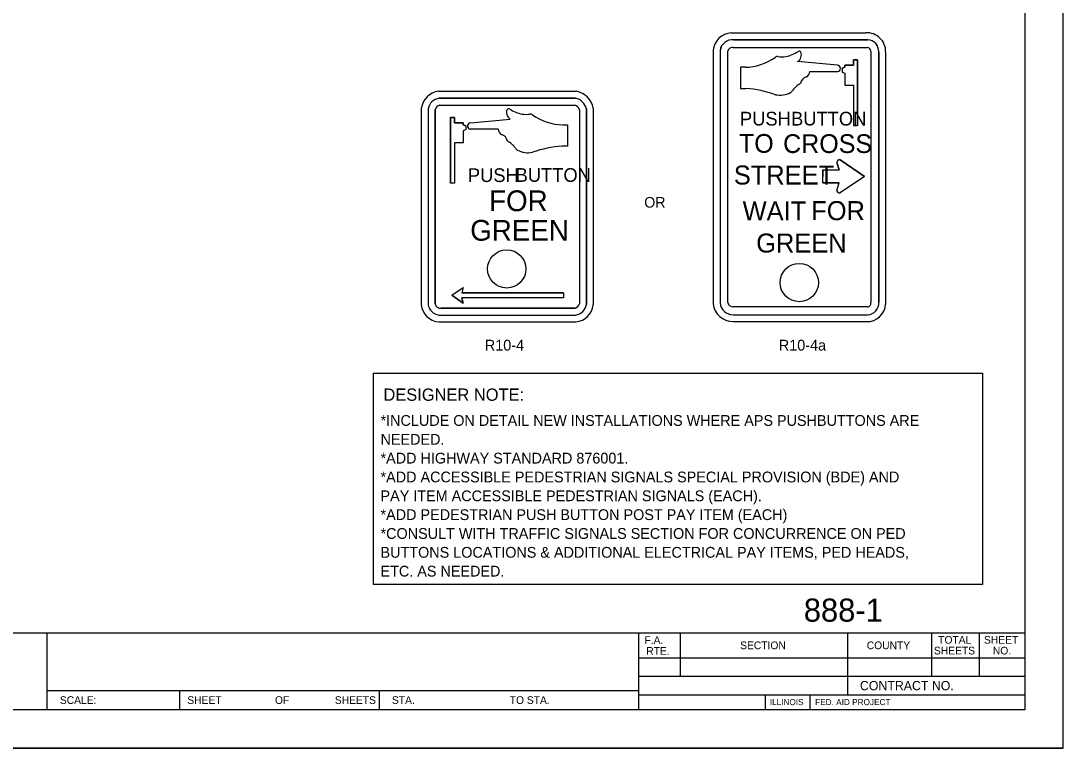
# Model space of a CAD drawing. Extents: x 1896459 to 1898159, y 1616316 to 1617692.
# Drawn here: x 1897481 to 1898159, y 1616316 to 1616789 of the extents above; entities that cross this region are included whole.
import ezdxf

# ---------------------------------------------------------------- set-up
doc = ezdxf.new("R2010")
doc.units = 0
for name, color, linetype in [('HS_Dimensions_and_Text', 7, 'Continuous'), ('HS_Miscellaneous', 7, 'Continuous'), ('ROW_Pr_Notes', 7, 'Continuous'), ('SH_General_Details', 7, 'Continuous'), ('SH_Printer_Plotting_Border', 7, 'Continuous')]:
    doc.layers.add(name, color=color, linetype=linetype)

msp = doc.modelspace()

# ---------------------------------------------------------------- linework, layer by layer
at = {"layer": 'HS_Miscellaneous'}
for p, q in [((1897710.22, 1616422.97), (1897710.22, 1616560.3)), ((1897710.22, 1616560.3), (1898106.55, 1616560.3)), ((1898106.55, 1616560.3), (1898106.55, 1616422.97)), ((1898106.55, 1616422.97), (1897710.22, 1616422.97))]:
    msp.add_line(p, q, dxfattribs=at)
at = {"layer": 'ROW_Pr_Notes'}
for p, q in [((1897943, 1616781.7), (1898030.73, 1616781.7)), ((1897944.42, 1616772.13), (1898031.78, 1616772.13)), ((1898032.01, 1616777.2), (1897944.71, 1616777.2)), ((1897944.71, 1616777.2), (1898032.01, 1616777.2)), ((1897931.35, 1616770.39), (1897931.35, 1616605.53)), ((1897935.85, 1616770.13), (1897935.85, 1616605.8)), ((1897935.85, 1616770.13), (1897935.85, 1616605.8)), ((1897940.9, 1616606.23), (1897940.9, 1616769.71)), ((1898022.63, 1616760.62), (1898022.63, 1616764.12)), ((1898022.63, 1616764.12), (1898025.3, 1616764.12)), ((1898025.3, 1616764.12), (1898022.63, 1616764.12)), ((1898022.63, 1616764.12), (1898022.63, 1616760.62)), ((1898025.3, 1616764.12), (1898025.3, 1616721.32)), ((1898025.3, 1616721.32), (1898025.3, 1616764.12)), ((1898034.02, 1616769.71), (1898034.02, 1616606.23)), ((1898039.07, 1616606.5), (1898039.07, 1616769.36)), ((1898039.07, 1616769.36), (1898039.07, 1616606.5)), ((1898043.57, 1616769.3), (1898043.57, 1616605.08)), ((1897952.06, 1616759.29), (1897949.07, 1616759.29)), ((1897952.06, 1616759.29), (1897949.07, 1616759.29)), ((1898012.21, 1616760.63), (1897986.32, 1616763.02)), ((1898012.21, 1616760.63), (1897986.32, 1616763.02)), ((1898015.19, 1616758.62), (1898017.02, 1616759.41)), ((1898017.02, 1616759.41), (1898015.19, 1616758.62)), ((1898015.19, 1616758.62), (1898015.19, 1616756.2)), ((1898015.19, 1616758.62), (1898015.19, 1616756.2)), ((1897994.26, 1616756.46), (1898012.49, 1616756.46)), ((1897994.26, 1616756.46), (1898012.49, 1616756.46)), ((1898015.19, 1616756.2), (1898017.02, 1616755.41)), ((1898015.19, 1616756.2), (1898017.02, 1616755.41)), ((1898017.02, 1616755.41), (1898017.02, 1616747.58)), ((1898017.02, 1616755.41), (1898017.02, 1616747.58)), ((1897752.66, 1616743.65), (1897842.26, 1616743.65)), ((1898017.02, 1616747.58), (1898022.63, 1616747.58)), ((1898017.02, 1616747.58), (1898022.63, 1616747.58)), ((1898022.63, 1616747.58), (1898022.63, 1616721.32)), ((1898022.63, 1616747.58), (1898022.63, 1616721.32)), ((1897752.96, 1616739.15), (1897841.81, 1616739.15)), ((1897841.81, 1616739.15), (1897752.96, 1616739.15)), ((1897741.42, 1616732.53), (1897741.42, 1616604.83)), ((1897745.92, 1616732.2), (1897745.92, 1616605.08)), ((1897745.92, 1616732.2), (1897745.92, 1616605.08)), ((1897750.42, 1616731.76), (1897750.42, 1616605.42)), ((1897750.42, 1616605.42), (1897750.42, 1616731.76)), ((1897753.37, 1616734.65), (1897841.24, 1616734.65)), ((1897753.37, 1616734.65), (1897841.24, 1616734.65)), ((1897844.36, 1616731.59), (1897844.36, 1616605.5)), ((1897844.36, 1616731.59), (1897844.36, 1616605.5)), ((1897848.86, 1616732.2), (1897848.86, 1616605.08)), ((1897848.86, 1616605.08), (1897848.86, 1616732.2)), ((1897853.36, 1616732.67), (1897853.36, 1616604.77)), ((1897762.98, 1616726.66), (1897760.32, 1616726.66)), ((1897760.32, 1616726.66), (1897760.32, 1616683.85)), ((1897760.32, 1616683.85), (1897760.32, 1616726.66)), ((1897760.32, 1616726.66), (1897762.98, 1616726.66)), ((1897762.98, 1616723.16), (1897762.98, 1616726.66)), ((1897762.98, 1616726.66), (1897762.98, 1616723.16)), ((1897773.4, 1616723.17), (1897799.29, 1616725.55)), ((1897773.4, 1616723.17), (1897799.29, 1616725.55)), ((1897770.42, 1616721.15), (1897768.6, 1616721.95)), ((1897768.6, 1616721.95), (1897770.42, 1616721.15)), ((1897770.42, 1616718.73), (1897768.6, 1616717.94)), ((1897770.42, 1616718.73), (1897768.6, 1616717.94)), ((1897768.6, 1616717.94), (1897768.6, 1616710.12)), ((1897768.6, 1616717.94), (1897768.6, 1616710.12)), ((1897770.42, 1616721.15), (1897770.42, 1616718.73)), ((1897770.42, 1616721.15), (1897770.42, 1616718.73)), ((1897791.36, 1616719), (1897773.12, 1616719)), ((1897791.36, 1616719), (1897773.12, 1616719)), ((1897833.55, 1616721.83), (1897836.54, 1616721.83)), ((1897833.55, 1616721.83), (1897836.54, 1616721.83)), ((1898022.63, 1616721.32), (1898025.3, 1616721.32)), ((1898022.63, 1616721.32), (1898025.3, 1616721.32)), ((1897768.6, 1616710.12), (1897762.98, 1616710.12)), ((1897762.98, 1616710.12), (1897762.98, 1616683.85)), ((1897768.6, 1616710.12), (1897762.98, 1616710.12)), ((1897762.98, 1616710.12), (1897762.98, 1616683.85)), ((1898011.83, 1616697.45), (1898013.38, 1616692.56)), ((1898013.38, 1616692.56), (1898011.83, 1616697.45)), ((1898029.75, 1616688.32), (1898013.97, 1616699.07)), ((1898013.97, 1616699.07), (1898029.75, 1616688.32)), ((1898002.71, 1616692.56), (1898002.71, 1616688.32)), ((1898002.71, 1616692.56), (1898013.38, 1616692.56)), ((1898002.71, 1616688.32), (1898002.71, 1616692.56)), ((1898002.71, 1616692.56), (1898013.38, 1616692.56)), ((1897762.98, 1616683.85), (1897760.32, 1616683.85)), ((1897762.98, 1616683.85), (1897760.32, 1616683.85)), ((1898002.71, 1616684.08), (1898002.71, 1616688.32)), ((1898002.71, 1616684.08), (1898002.71, 1616688.32)), ((1898002.71, 1616684.08), (1898013.38, 1616684.08)), ((1898013.38, 1616684.08), (1898002.71, 1616684.08)), ((1898011.83, 1616679.2), (1898013.38, 1616684.08)), ((1898011.83, 1616679.2), (1898013.38, 1616684.08)), ((1898029.75, 1616688.32), (1898013.97, 1616677.58)), ((1898029.75, 1616688.32), (1898013.97, 1616677.58)), ((1897761.23, 1616611.02), (1897768.71, 1616616.09)), ((1897761.23, 1616611.02), (1897768.71, 1616616.09)), ((1897768.71, 1616616.09), (1897767.83, 1616612.66)), ((1897768.71, 1616616.09), (1897767.83, 1616612.66)), ((1897761.23, 1616611.02), (1897768.71, 1616605.94)), ((1897768.71, 1616605.94), (1897761.23, 1616611.02)), ((1897833.96, 1616612.66), (1897767.83, 1616612.66)), ((1897767.83, 1616612.66), (1897833.96, 1616612.66)), ((1897768.71, 1616605.94), (1897767.83, 1616609.38)), ((1897833.96, 1616609.38), (1897767.83, 1616609.38)), ((1897767.83, 1616609.38), (1897768.71, 1616605.94)), ((1897833.96, 1616609.38), (1897767.83, 1616609.38)), ((1897833.96, 1616612.66), (1897833.96, 1616609.38)), ((1897833.96, 1616612.66), (1897833.96, 1616609.38)), ((1897754.42, 1616602.63), (1897841.44, 1616602.63)), ((1897841.44, 1616602.63), (1897754.42, 1616602.63)), ((1898031.78, 1616603.44), (1897944.42, 1616603.44)), ((1897752.96, 1616598.13), (1897841.81, 1616598.13)), ((1897752.96, 1616598.13), (1897841.81, 1616598.13)), ((1897944.27, 1616598.37), (1898031.91, 1616598.37)), ((1897944.27, 1616598.37), (1898031.91, 1616598.37)), ((1897752.74, 1616593.63), (1897842.1, 1616593.63)), ((1897944.24, 1616593.87), (1898031.17, 1616593.87))]:
    msp.add_line(p, q, dxfattribs=at)
for points in [[(1897949.07, 1616759.29), (1897949.07, 1616745.55), (1897952.67, 1616745.55)], [(1897949.07, 1616759.29), (1897949.07, 1616745.55), (1897952.67, 1616745.55)], [(1898017.02, 1616759.41), (1898017.02, 1616760.62), (1898022.63, 1616760.62)], [(1898022.63, 1616760.62), (1898017.02, 1616760.62), (1898017.02, 1616759.41)], [(1897768.6, 1616721.95), (1897768.6, 1616723.16), (1897762.98, 1616723.16)], [(1897762.98, 1616723.16), (1897768.6, 1616723.16), (1897768.6, 1616721.95)], [(1897836.54, 1616721.83), (1897836.54, 1616708.08), (1897832.94, 1616708.08)], [(1897836.54, 1616721.83), (1897836.54, 1616708.08), (1897832.94, 1616708.08)]]:
    msp.add_lwpolyline(points, dxfattribs=at)
for centre in [(1897797.02, 1616628.16), (1897987.36, 1616619.28)]:
    msp.add_circle(centre, 12.46, dxfattribs=at)
for centre, radius, start, end in [((1897943.95, 1616769.06), 12.67, 94.29797, 173.98985), ((1898031.44, 1616769.59), 12.13, 358.60548, 93.3759), ((1897943.95, 1616769.06), 8.17, 84.64687, 172.51344), ((1898031.44, 1616769.59), 7.63, 358.24152, 85.74271), ((1897951.42, 1616794.35), 35.07, 271.05873, 305.16386), ((1897951.42, 1616794.35), 35.07, 271.05873, 305.16386), ((1897973.22, 1616763.92), 2.39, 84.4009, 132.28335), ((1897973.22, 1616763.92), 2.39, 84.4009, 132.28335), ((1897975.99, 1616782.47), 16.37, 261.08728, 278.91272), ((1897975.99, 1616782.47), 16.37, 261.08728, 278.91272), ((1897974.58, 1616787.74), 21.8, 280.43816, 303.67886), ((1897983.57, 1616767.4), 5.18, 302.07355, 21.38568), ((1897987.35, 1616768.41), 1.37, 40.11687, 119.85678), ((1898011.99, 1616758.52), 2.12, 283.60632, 84.07349), ((1898011.99, 1616758.52), 2.12, 283.60632, 84.07349), ((1897993.63, 1616747.8), 5.51, 107.34456, 170.38086), ((1897993.63, 1616747.8), 5.51, 107.34456, 170.38086), ((1897989.7, 1616757.05), 4.59, 299.72463, 352.63238), ((1897989.7, 1616757.05), 4.59, 299.72463, 352.63238), ((1897754.23, 1616730.82), 12.93, 96.99238, 172.38954), ((1897839.79, 1616730.05), 13.82, 10.92827, 79.69975), ((1897947.13, 1616672.63), 73.12, 70.27132, 85.65239), ((1897947.13, 1616672.63), 73.12, 70.27132, 85.65239), ((1897980.3, 1616745.45), 2.94, 297.99846, 334.75971), ((1897980.3, 1616745.45), 2.94, 297.99846, 334.75971), ((1897994.48, 1616736.15), 14.05, 116.58495, 145.09554), ((1897994.48, 1616736.15), 14.05, 116.58495, 145.09554), ((1897754.23, 1616730.82), 8.43, 98.66309, 170.57058), ((1897754.23, 1616730.82), 8.43, 98.66309, 170.57058), ((1897839.79, 1616730.05), 9.32, 13.31714, 77.44919), ((1897839.79, 1616730.05), 9.32, 13.31714, 77.44919), ((1897974.78, 1616756.11), 14.94, 258.54288, 297.49398), ((1897974.78, 1616756.11), 14.94, 258.54288, 297.49398), ((1897754.23, 1616730.82), 3.93, 102.70353, 166.1699), ((1897754.23, 1616730.82), 3.93, 102.70353, 166.1699), ((1897802.04, 1616729.94), 5.18, 158.61432, 237.92645), ((1897798.27, 1616730.94), 1.37, 60.14322, 139.88313), ((1897811.04, 1616750.27), 21.8, 236.32114, 259.56184), ((1897839.79, 1616730.05), 4.82, 18.55669, 72.51534), ((1897839.79, 1616730.05), 4.82, 18.55669, 72.51534), ((1897773.62, 1616721.06), 2.12, 95.92651, 256.39368), ((1897773.62, 1616721.06), 2.12, 95.92651, 256.39368), ((1897809.63, 1616745.01), 16.37, 261.08728, 278.91272), ((1897809.63, 1616745.01), 16.37, 261.08728, 278.91272), ((1897812.4, 1616726.46), 2.39, 47.71665, 95.5991), ((1897812.4, 1616726.46), 2.39, 47.71665, 95.5991), ((1897834.2, 1616756.89), 35.07, 234.83614, 268.94127), ((1897834.2, 1616756.89), 35.07, 234.83614, 268.94127), ((1897795.91, 1616719.59), 4.59, 187.36762, 240.27537), ((1897795.91, 1616719.59), 4.59, 187.36762, 240.27537), ((1897791.99, 1616710.33), 5.51, 9.61914, 72.65544), ((1897791.99, 1616710.33), 5.51, 9.61914, 72.65544), ((1897791.14, 1616698.69), 14.05, 34.90446, 63.41505), ((1897791.14, 1616698.69), 14.05, 34.90446, 63.41505), ((1897805.32, 1616707.98), 2.94, 205.24029, 242.00154), ((1897805.32, 1616707.98), 2.94, 205.24029, 242.00154), ((1897810.84, 1616718.64), 14.94, 242.50602, 281.45712), ((1897810.84, 1616718.64), 14.94, 242.50602, 281.45712), ((1897838.49, 1616635.17), 73.12, 94.34761, 109.72868), ((1897838.49, 1616635.17), 73.12, 94.34761, 109.72868), ((1898013.53, 1616697.42), 1.7, 75.17184, 178.9423), ((1898013.53, 1616697.42), 1.7, 75.17184, 178.9423), ((1898013.53, 1616679.23), 1.7, 181.0577, 284.82816), ((1898013.53, 1616679.23), 1.7, 181.0577, 284.82816), ((1897753.84, 1616606.07), 12.49, 185.68043, 264.93209), ((1897753.84, 1616606.07), 7.99, 187.10413, 263.6622), ((1897753.84, 1616606.07), 7.99, 187.10413, 263.6622), ((1897753.84, 1616606.07), 3.49, 190.75994, 279.59762), ((1897753.84, 1616606.07), 3.49, 190.75994, 279.59762), ((1897840.65, 1616606.36), 3.81, 281.90327, 346.96098), ((1897840.65, 1616606.36), 3.81, 281.90327, 346.96098), ((1897840.65, 1616606.36), 8.31, 278.04966, 351.184), ((1897840.65, 1616606.36), 8.31, 278.04966, 351.184), ((1897840.65, 1616606.36), 12.81, 276.48097, 352.90244), ((1897944.37, 1616606.97), 13.1, 186.29715, 269.4347), ((1897944.37, 1616606.97), 8.6, 187.77405, 269.3023), ((1898031.58, 1616605.87), 12.01, 268.01757, 356.22094), ((1898031.58, 1616605.87), 7.51, 272.50715, 4.77971)]:
    msp.add_arc(centre, radius, start, end, dxfattribs=at)
for centre, major_axis, start_param, end_param in [((1897943.94, 1616769.04), (0, 8.19), 6.188693, 7.720886), ((1897943.94, 1616769.04), (0, 3.13), 6.130117, 7.638252), ((1898031.46, 1616769.58), (0, 2.57), 4.762747, 6.15863), ((1898031.46, 1616769.58), (0, 7.64), 4.68318, 6.210965), ((1897944.36, 1616606.99), (0, 8.62), 1.708502, 3.13095), ((1897944.36, 1616606.99), (0, 3.55), 1.78553, 3.15817), ((1898031.6, 1616605.88), (0, 2.45), 3.214566, 4.856018), ((1898031.6, 1616605.88), (0, 7.52), 3.183253, 4.794352)]:
    msp.add_ellipse(centre, major_axis=major_axis, ratio=0.996422, start_param=start_param, end_param=end_param, dxfattribs=at)
at = {"layer": 'SH_General_Details'}
for p, q in [((1898159.07, 1616316.47), (1898159.07, 1617416.47)), ((1896559.07, 1616391.47), (1898134.07, 1616391.47)), ((1897497.78, 1616391.47), (1897497.78, 1616341.47)), ((1897882.78, 1616391.47), (1897882.78, 1616341.47)), ((1897909.79, 1616391.47), (1897909.79, 1616363.21)), ((1898018.79, 1616391.47), (1898018.79, 1616351.21)), ((1898073.39, 1616391.47), (1898073.39, 1616363.21)), ((1898104.43, 1616391.47), (1898104.43, 1616363.21)), ((1897882.78, 1616375.21), (1898134.07, 1616375.21)), ((1897882.78, 1616363.21), (1898134.07, 1616363.21)), ((1897497.78, 1616353.97), (1897882.78, 1616353.97)), ((1897584.07, 1616353.97), (1897584.07, 1616341.47)), ((1897714.07, 1616353.97), (1897714.07, 1616341.47)), ((1897882.78, 1616351.21), (1898134.07, 1616351.21)), ((1897965.14, 1616351.21), (1897965.14, 1616341.47)), ((1897994.14, 1616351.21), (1897994.14, 1616341.47)), ((1897904.79, 1616336.47), (1897904.79, 1616336.47)), ((1897914.79, 1616336.47), (1897914.79, 1616336.47)), ((1898134.07, 1616336.47), (1898134.07, 1616336.47)), ((1898159.07, 1616316.47), (1896459.07, 1616316.47))]:
    msp.add_line(p, q, dxfattribs=at)
msp.add_lwpolyline([(1896559.07, 1617391.47), (1898134.07, 1617391.47), (1898134.07, 1616341.47), (1896559.07, 1616341.47)], close=True, dxfattribs=at)
at = {"layer": 'SH_Printer_Plotting_Border'}
msp.add_lwpolyline([(1896459.07, 1616316.47), (1898159.07, 1616316.47), (1898159.07, 1617416.47), (1896459.07, 1617416.47)], close=True, dxfattribs=at)

# ---------------------------------------------------------------- texts
at = {"layer": 'HS_Dimensions_and_Text'}
for s, height, p in [('OR', 6.901, (1897886.49, 1616668.01)), ('R10-4', 7, (1897782.77, 1616575.04)), ('R10-4a', 7, (1897974.08, 1616575.04))]:
    msp.add_text(s, height=height, dxfattribs=at).set_placement(p)
at = {"layer": 'HS_Miscellaneous'}
for s, height, p in [('DESIGNER NOTE:', 8, (1897716.78, 1616542.38)), ('*INCLUDE ON DETAIL NEW INSTALLATIONS WHERE APS PUSHBUTTONS ARE ', 7, (1897714.89, 1616526.07)), ('NEEDED.', 7, (1897714.89, 1616513.82)), ('*ADD HIGHWAY STANDARD 876001.', 7, (1897714.89, 1616501.57)), ('*ADD ACCESSIBLE PEDESTRIAN SIGNALS SPECIAL PROVISION (BDE) AND ', 7, (1897714.89, 1616489.32)), ('PAY ITEM ACCESSIBLE PEDESTRIAN SIGNALS (EACH).', 7, (1897714.89, 1616477.07)), ('*ADD PEDESTRIAN PUSH BUTTON POST PAY ITEM (EACH)', 7, (1897714.89, 1616464.82)), ('*CONSULT WITH TRAFFIC SIGNALS SECTION FOR CONCURRENCE ON PED ', 7, (1897714.89, 1616452.57)), ('BUTTONS LOCATIONS & ADDITIONAL ELECTRICAL PAY ITEMS, PED HEADS, ', 7, (1897714.89, 1616440.32)), ('ETC. AS NEEDED.', 7, (1897714.89, 1616428.07))]:
    msp.add_text(s, height=height, dxfattribs=at).set_placement(p)
at = {"layer": 'ROW_Pr_Notes'}
for s, height, p in [('PUSH', 8.91, (1897948.76, 1616721.41)), ('BUTTON', 8.91, (1897982.03, 1616721.41)), ('TO', 12.176, (1897948.12, 1616703.68)), ('CROSS', 12.176, (1897976.86, 1616703.54)), ('PUSH', 8.91, (1897771.73, 1616684.65)), ('BUTTON', 8.91, (1897802.79, 1616684.77)), ('STREET', 12.377, (1897944.78, 1616683.02)), ('FOR', 13.487, (1897785.56, 1616665.72)), ('WAIT', 12.377, (1897950.51, 1616659.68)), ('FOR', 12.377, (1897995.15, 1616659.85)), ('GREEN', 13.487, (1897773.26, 1616646.5)), ('GREEN', 12.377, (1897959.34, 1616638.78))]:
    msp.add_text(s, height=height, dxfattribs=at).set_placement(p)
at = {"layer": 'SH_General_Details'}
for s, height, p in [('888-1', 15.042, (1897990.31, 1616398.71)), ('F.A.  ', 5, (1897886.64, 1616384.22)), ('SECTION', 4.999, (1897948.89, 1616380.83)), ('COUNTY', 4.999, (1898031.29, 1616380.83)), ('TOTAL', 4.999, (1898077.74, 1616384.4)), ('SHEET', 4.999, (1898107.57, 1616384.4)), ('RTE.', 5, (1897887.8, 1616377.22)), ('SHEETS', 4.999, (1898074.99, 1616377.4)), ('NO.', 4.999, (1898113.33, 1616377.4)), ('CONTRACT NO.      ', 6, (1898026.84, 1616354.14)), ('SCALE:          ', 5, (1897506.24, 1616345.22)), ('SHEET', 5, (1897589.17, 1616345.22)), ('OF', 5, (1897646.22, 1616345.22)), ('SHEETS', 5, (1897685.17, 1616345.22)), ('STA.', 5, (1897722.32, 1616345.22)), ('TO STA.', 5, (1897798.98, 1616345.22)), ('ILLINOIS', 4, (1897968.18, 1616344.44)), ('FED. AID PROJECT', 4, (1897997.7, 1616344.44))]:
    msp.add_text(s, height=height, dxfattribs=at).set_placement(p)

doc.saveas('drawing.dxf')
